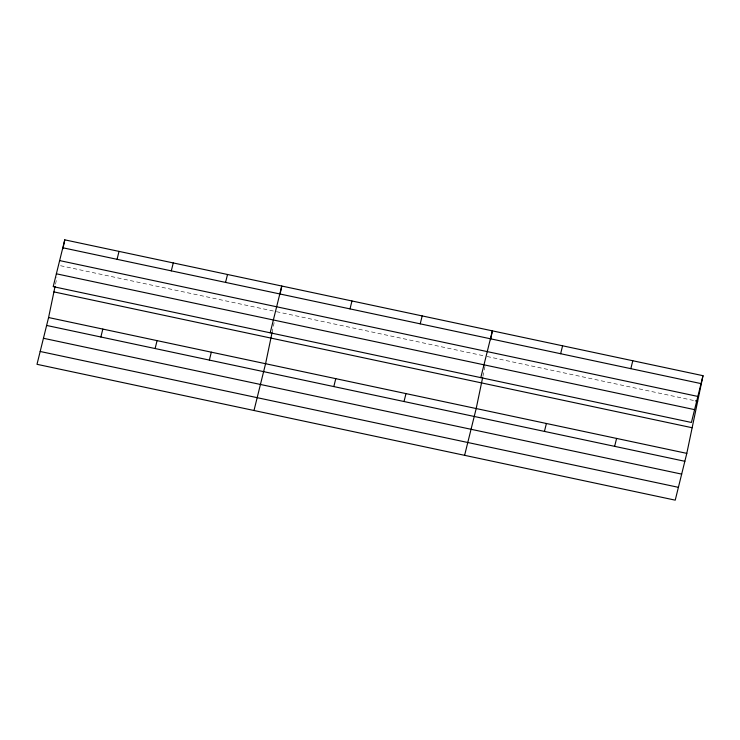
<?xml version="1.0" encoding="UTF-8"?>
<svg xmlns="http://www.w3.org/2000/svg" width="740" height="740" viewBox="0 0 740 740"><rect width="100%" height="100%" fill="white"/><g stroke="black" fill="none" stroke-linecap="round" stroke-linejoin="round"><path stroke-width="0.56" stroke-dasharray="3.7 2.78" d="M55.528 284.188L56.906 277.593M272.07 332.575L274.586 320.476M482.915 376.309L484.977 366.402M60.56 265.725L274.161 311.189M276.427 311.67L484.811 356.023M487.04 356.495L694.314 400.618"/><path stroke-width="1.11" d="M703 375.689L691.419 422.466L53.197 286.63L64.769 239.843L703 375.689L686.803 453.37L675.232 500.157L37 364.311L48.581 317.534L55.065 286.389M62.919 248.76L64.769 239.843M272.07 332.575L265.577 363.719L253.996 410.496M280.146 293.836L281.774 286.038L270.193 332.815M482.684 377.409L476.19 408.545L464.609 455.322M490.527 339.78L492.387 330.863L480.806 377.641M117.059 259.315L119.02 251.396M100.862 336.996L102.823 329.078M171.31 270.858L173.271 262.94M155.113 348.54L157.074 340.622M225.561 282.412L227.522 274.485M209.365 360.093L211.326 352.166M350.011 308.894L351.972 300.976M333.823 386.576L335.775 378.658M420.218 323.843L422.179 315.915M404.022 401.524L405.983 393.606M560.633 353.729L562.594 345.802M544.437 431.411L546.398 423.483M630.832 368.668L632.793 360.75M614.635 446.35L616.596 438.432M62.817 247.771L701.039 383.607M59.644 260.591L697.866 396.437M695.424 400.849L697.654 401.33M56.37 273.8L694.601 409.646M53.918 291.893L692.15 427.739M48.581 317.534L686.803 453.37M46.62 325.452L684.842 461.288M43.447 338.272L681.67 474.118M40.173 351.482L678.404 487.327"/></g></svg>
